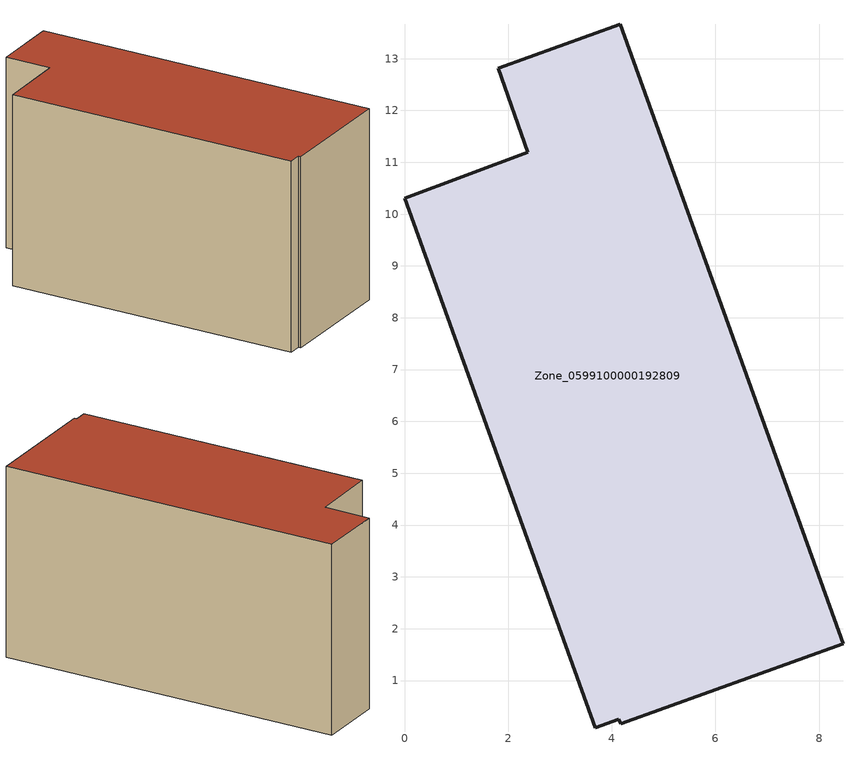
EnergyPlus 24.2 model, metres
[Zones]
Zone_0599100000192809
 floor ground (C_G): 4.17,0.17 4.14,0.26 3.68,0.09 0,10.31 2.38,11.19 1.81,12.81 4.16,13.66 8.46,1.71 z0
 wall outside (C_F): 8.46,1.71 4.16,13.66 1.81,12.81 2.38,11.19 0,10.31 3.68,0.09 4.14,0.26 4.17,0.17 8.46,1.71 z0:7.05
 roof outside (C_R): 4.14,0.26 4.17,0.17 8.46,1.71 4.16,13.66 1.81,12.81 2.38,11.19 0,10.31 3.68,0.09 z7.05
[BUILDING]
Pand.0599100000192809: North Axis=0; Terrain=City; Loads Convergence Tolerance Value=0.04; Temperature Convergence Tolerance Value=0.4; Solar Distribution=FullExterior; Maximum Number of Warmup Days=25; Minimum Number of Warmup Days=1
[Site:Location]
Rotterdam.The.Hague.AP_ZH_NLD Design_Conditions: Latitude=51.96; Longitude=4.45; Time Zone=1; Elevation=-4.5
[SITE:GROUNDTEMPERATURE:BUILDINGSURFACE]
18, 18, 18, 18, 18, 18, 18, 18, 18, 18, 18, 18
[MATERIAL] Thermal Absorptance=0.9; Solar Absorptance=0.7; Visible Absorptance=0.7
Name | Roughness | Thickness | Conductivity | Density | Specific Heat
G.TI.1992-2005 | MediumSmooth | 0.15 | 0.06 | 540 | 1210
F.TI.1992-2005 | Rough | 0.3 | 0.12 | 1920 | 840
R.TI.1992-2005 | MediumRough | 0.2 | 0.08 | 1500 | 1000
[CONSTRUCTION]
C_G: G.TI.1992-2005
C_F: F.TI.1992-2005
C_R: R.TI.1992-2005
[ZONE]
Zone_0599100000192809: Type=1; Multiplier=1; Ceiling Height=Autocalculate; Volume=Autocalculate; Floor Area=autocalculate; Part of Total Floor Area=Yes
[ZONEINFILTRATION:DESIGNFLOWRATE]
Infil_Zone_0599100000192809: Zone or ZoneList or Space or SpaceList=Zone_0599100000192809; Schedule=AlwaysOn; Design Flow Rate Calculation Method=Flow/Area; Flow Rate per Floor Area=0.0015; Constant Term Coefficient=1; Temperature Term Coefficient=0; Velocity Term Coefficient=0; Velocity Squared Term Coefficient=0
[HVACTEMPLATE:ZONE:IDEALLOADSAIRSYSTEM]
Zone_0599100000192809: Maximum Heating Supply Air Temperature=50; Minimum Cooling Supply Air Temperature=13; Maximum Heating Supply Air Humidity Ratio=0.0156; Minimum Cooling Supply Air Humidity Ratio=0.0077; Heating Limit=NoLimit; Cooling Limit=NoLimit; Dehumidification Control Type=ConstantSensibleHeatRatio; Cooling Sensible Heat Ratio=0.7; Dehumidification Setpoint=60; Humidification Control Type=None; Humidification Setpoint=30; Outdoor Air Method=None; Outdoor Air Flow Rate per Person=0.00944; Outdoor Air Flow Rate per Zone Floor Area=0; Outdoor Air Flow Rate per Zone=0; Demand Controlled Ventilation Type=None; Outdoor Air Economizer Type=NoEconomizer; Heat Recovery Type=None; Sensible Heat Recovery Effectiveness=0.7; Latent Heat Recovery Effectiveness=0.65
[ZONECONTROL:THERMOSTAT]
ThermostatControl_Zone_0599100000192809: Zone or ZoneList=Zone_0599100000192809; Control Type Schedule=DualSetpointControlType; Control 1=Thermostat_Zone_0599100000192809; Temperature Difference Between Cutout And Setpoint=0
[THERMOSTATSETPOINT:DUALSETPOINT]
Thermostat_Zone_0599100000192809: Heating Setpoint Temperature Schedule=HeatingSetpoint_Zone_0599100000192809; Cooling Setpoint Temperature Schedule=CoolingSetpoint_Zone_0599100000192809
[SCHEDULE:COMPACT]
HeatingSetpoint_Zone_0599100000192809: Through: 12/31, For: AllDays, Until: 24:00, 21
CoolingSetpoint_Zone_0599100000192809: Through: 12/31, For: AllDays, Until: 24:00, 24
DualSetpointControlType: Through: 12/31, For: AllDays, Until: 24:00, 4
AlwaysOn: Through: 12/31, For: AllDays, Until: 24:00, 1
